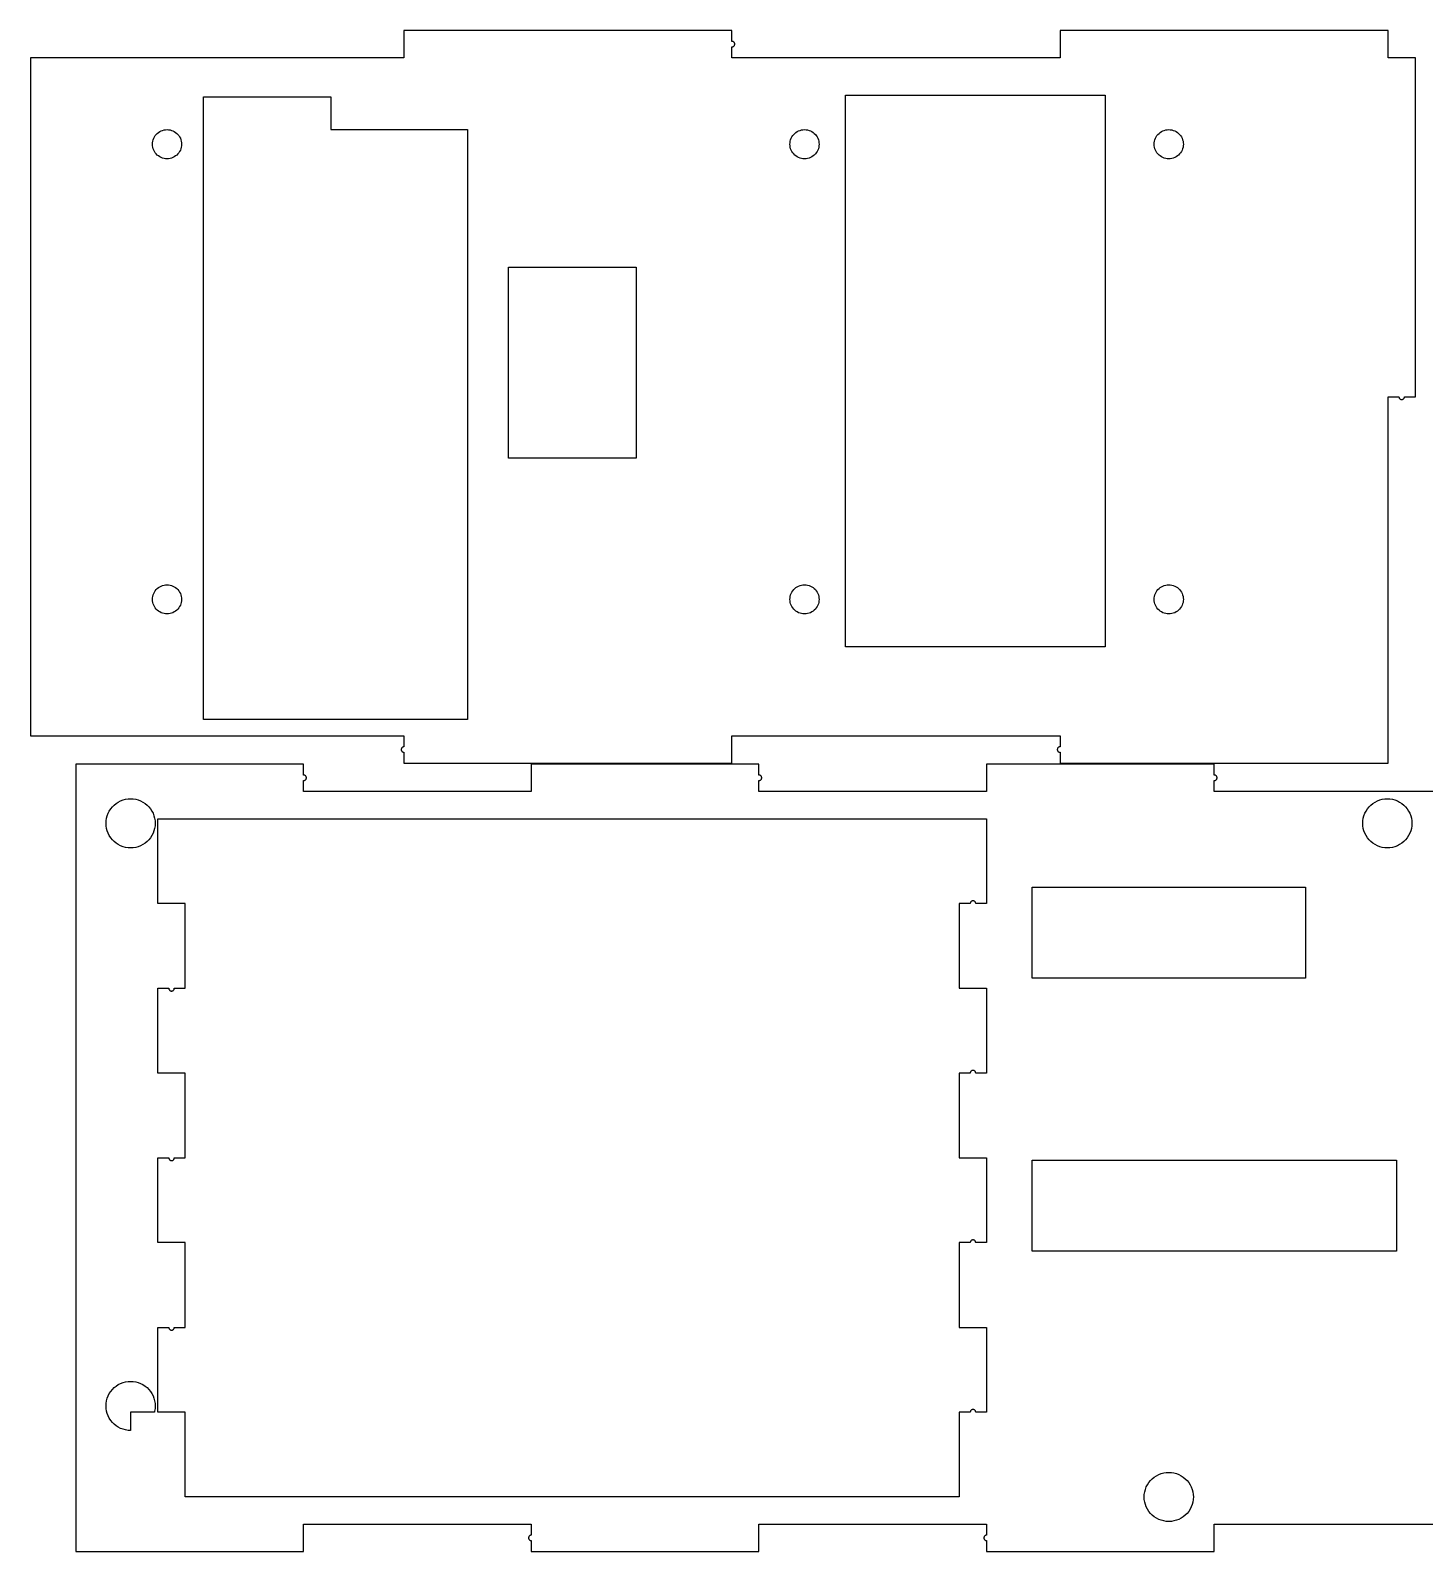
# Model space of a CAD drawing. Header units: metres. Extents: x -5 to 555, y -3 to 257.
# Drawn here: x -5 to 148.1, y -3 to 164.1 of the extents above; entities that cross this region are included whole.
import ezdxf

# ---------------------------------------------------------------- set-up
doc = ezdxf.new("R2010")
doc.units = ezdxf.units.M

msp = doc.modelspace()

# ---------------------------------------------------------------- linework, layer by layer
for p, q in [((72.0375, 164.1), (36.0187, 164.1)), ((36.0187, 164.1), (36.0187, 161.1)), ((72.0375, 162.9), (72.0375, 164.1)), ((144.075, 164.1), (108.056, 164.1)), ((108.056, 164.1), (108.056, 161.1)), ((144.075, 161.1), (144.075, 164.1)), ((72.0688, 162.898), (72.0375, 162.9)), ((72.0375, 162.3), (72.0688, 162.302)), ((72.0375, 161.1), (72.0375, 162.3)), ((72.0999, 162.893), (72.0688, 162.898)), ((72.0688, 162.302), (72.0999, 162.307)), ((72.1302, 162.885), (72.0999, 162.893)), ((72.0999, 162.307), (72.1302, 162.315)), ((72.1595, 162.874), (72.1302, 162.885)), ((72.1302, 162.315), (72.1595, 162.326)), ((72.1875, 162.86), (72.1595, 162.874)), ((72.1595, 162.326), (72.1875, 162.34)), ((72.2138, 162.843), (72.1875, 162.86)), ((72.1875, 162.34), (72.2138, 162.357)), ((72.2382, 162.823), (72.2138, 162.843)), ((72.2138, 162.357), (72.2382, 162.377)), ((72.2604, 162.801), (72.2382, 162.823)), ((72.2382, 162.377), (72.2604, 162.399)), ((72.2802, 162.776), (72.2604, 162.801)), ((72.2604, 162.399), (72.2802, 162.424)), ((72.2973, 162.75), (72.2802, 162.776)), ((72.2802, 162.424), (72.2973, 162.45)), ((72.3116, 162.722), (72.2973, 162.75)), ((72.2973, 162.45), (72.3116, 162.478)), ((72.3228, 162.693), (72.3116, 162.722)), ((72.3116, 162.478), (72.3228, 162.507)), ((72.3309, 162.662), (72.3228, 162.693)), ((72.3228, 162.507), (72.3309, 162.538)), ((72.3358, 162.631), (72.3309, 162.662)), ((72.3309, 162.538), (72.3358, 162.569)), ((72.3375, 162.6), (72.3358, 162.631)), ((72.3358, 162.569), (72.3375, 162.6)), ((36.0187, 161.1), (-5, 161.1)), ((-5, 161.1), (-5, 86.6)), ((108.056, 161.1), (72.0375, 161.1)), ((147.075, 161.1), (144.075, 161.1)), ((147.075, 123.85), (147.075, 161.1)), ((14, 88.4), (14, 156.8)), ((14, 156.8), (28, 156.8)), ((28, 156.8), (28, 153.2)), ((84.5, 96.4), (84.5, 157)), ((84.5, 157), (113, 157)), ((113, 157), (113, 96.4)), ((8.43495, 151.933), (8.4783, 152.094)), ((8.4783, 152.094), (8.53831, 152.251)), ((8.53831, 152.251), (8.61435, 152.4)), ((8.61435, 152.4), (8.70557, 152.54)), ((8.70557, 152.54), (8.81096, 152.671)), ((8.81096, 152.671), (8.92938, 152.789)), ((8.92938, 152.789), (9.05954, 152.894)), ((9.05954, 152.894), (9.2, 152.986)), ((9.2, 152.986), (9.34921, 153.062)), ((9.34921, 153.062), (9.50557, 153.122)), ((9.50557, 153.122), (9.66733, 153.165)), ((9.66733, 153.165), (9.83275, 153.191)), ((9.83275, 153.191), (10, 153.2)), ((10, 153.2), (10.1672, 153.191)), ((10.1672, 153.191), (10.3327, 153.165)), ((10.3327, 153.165), (10.4944, 153.122)), ((10.4944, 153.122), (10.6508, 153.062)), ((10.6508, 153.062), (10.8, 152.986)), ((10.8, 152.986), (10.9404, 152.894)), ((10.9404, 152.894), (11.0706, 152.789)), ((11.0706, 152.789), (11.189, 152.671)), ((11.189, 152.671), (11.2944, 152.54)), ((11.2944, 152.54), (11.3856, 152.4)), ((11.3856, 152.4), (11.4617, 152.251)), ((11.4617, 152.251), (11.5217, 152.094)), ((11.5217, 152.094), (11.565, 151.933)), ((28, 153.2), (43, 153.2)), ((43, 153.2), (43, 88.4)), ((78.435, 151.933), (78.4783, 152.094)), ((78.4783, 152.094), (78.5383, 152.251)), ((78.5383, 152.251), (78.6143, 152.4)), ((78.6143, 152.4), (78.7056, 152.54)), ((78.7056, 152.54), (78.811, 152.671)), ((78.811, 152.671), (78.9294, 152.789)), ((78.9294, 152.789), (79.0595, 152.894)), ((79.0595, 152.894), (79.2, 152.986)), ((79.2, 152.986), (79.3492, 153.062)), ((79.3492, 153.062), (79.5056, 153.122)), ((79.5056, 153.122), (79.6673, 153.165)), ((79.6673, 153.165), (79.8327, 153.191)), ((79.8327, 153.191), (80, 153.2)), ((80, 153.2), (80.1672, 153.191)), ((80.1672, 153.191), (80.3327, 153.165)), ((80.3327, 153.165), (80.4944, 153.122)), ((80.4944, 153.122), (80.6508, 153.062)), ((80.6508, 153.062), (80.8, 152.986)), ((80.8, 152.986), (80.9405, 152.894)), ((80.9405, 152.894), (81.0706, 152.789)), ((81.0706, 152.789), (81.189, 152.671)), ((81.189, 152.671), (81.2944, 152.54)), ((81.2944, 152.54), (81.3856, 152.4)), ((81.3856, 152.4), (81.4617, 152.251)), ((81.4617, 152.251), (81.5217, 152.094)), ((81.5217, 152.094), (81.565, 151.933)), ((118.435, 151.933), (118.478, 152.094)), ((118.478, 152.094), (118.538, 152.251)), ((118.538, 152.251), (118.614, 152.4)), ((118.614, 152.4), (118.706, 152.54)), ((118.706, 152.54), (118.811, 152.671)), ((118.811, 152.671), (118.929, 152.789)), ((118.929, 152.789), (119.06, 152.894)), ((119.06, 152.894), (119.2, 152.986)), ((119.2, 152.986), (119.349, 153.062)), ((119.349, 153.062), (119.506, 153.122)), ((119.506, 153.122), (119.667, 153.165)), ((119.667, 153.165), (119.833, 153.191)), ((119.833, 153.191), (120, 153.2)), ((120, 153.2), (120.167, 153.191)), ((120.167, 153.191), (120.333, 153.165)), ((120.333, 153.165), (120.494, 153.122)), ((120.494, 153.122), (120.651, 153.062)), ((120.651, 153.062), (120.8, 152.986)), ((120.8, 152.986), (120.94, 152.894)), ((120.94, 152.894), (121.071, 152.789)), ((121.071, 152.789), (121.189, 152.671)), ((121.189, 152.671), (121.294, 152.54)), ((121.294, 152.54), (121.386, 152.4)), ((121.386, 152.4), (121.462, 152.251)), ((121.462, 152.251), (121.522, 152.094)), ((121.522, 152.094), (121.565, 151.933)), ((8.39999, 151.6), (8.40875, 151.767)), ((8.40875, 151.433), (8.39999, 151.6)), ((8.40875, 151.767), (8.43495, 151.933)), ((8.43495, 151.267), (8.40875, 151.433)), ((8.4783, 151.106), (8.43495, 151.267)), ((8.53831, 150.949), (8.4783, 151.106)), ((8.61435, 150.8), (8.53831, 150.949)), ((8.70557, 150.66), (8.61435, 150.8)), ((8.81096, 150.529), (8.70557, 150.66)), ((8.92938, 150.411), (8.81096, 150.529)), ((9.05954, 150.306), (8.92938, 150.411)), ((11.0706, 150.411), (10.9404, 150.306)), ((11.189, 150.529), (11.0706, 150.411)), ((11.2944, 150.66), (11.189, 150.529)), ((11.3856, 150.8), (11.2944, 150.66)), ((11.4617, 150.949), (11.3856, 150.8)), ((11.5217, 151.106), (11.4617, 150.949)), ((11.565, 151.267), (11.5217, 151.106)), ((11.565, 151.933), (11.5912, 151.767)), ((11.5912, 151.433), (11.565, 151.267)), ((11.5912, 151.767), (11.6, 151.6)), ((11.6, 151.6), (11.5912, 151.433)), ((78.4, 151.6), (78.4088, 151.767)), ((78.4088, 151.433), (78.4, 151.6)), ((78.4088, 151.767), (78.435, 151.933)), ((78.435, 151.267), (78.4088, 151.433)), ((78.4783, 151.106), (78.435, 151.267)), ((78.5383, 150.949), (78.4783, 151.106)), ((78.6143, 150.8), (78.5383, 150.949)), ((78.7056, 150.66), (78.6143, 150.8)), ((78.811, 150.529), (78.7056, 150.66)), ((78.9294, 150.411), (78.811, 150.529)), ((79.0595, 150.306), (78.9294, 150.411)), ((81.0706, 150.411), (80.9405, 150.306)), ((81.189, 150.529), (81.0706, 150.411)), ((81.2944, 150.66), (81.189, 150.529)), ((81.3856, 150.8), (81.2944, 150.66)), ((81.4617, 150.949), (81.3856, 150.8)), ((81.5217, 151.106), (81.4617, 150.949)), ((81.565, 151.267), (81.5217, 151.106)), ((81.565, 151.933), (81.5912, 151.767)), ((81.5912, 151.433), (81.565, 151.267)), ((81.5912, 151.767), (81.6, 151.6)), ((81.6, 151.6), (81.5912, 151.433)), ((118.4, 151.6), (118.409, 151.767)), ((118.409, 151.433), (118.4, 151.6)), ((118.409, 151.767), (118.435, 151.933)), ((118.435, 151.267), (118.409, 151.433)), ((118.478, 151.106), (118.435, 151.267)), ((118.538, 150.949), (118.478, 151.106)), ((118.614, 150.8), (118.538, 150.949)), ((118.706, 150.66), (118.614, 150.8)), ((118.811, 150.529), (118.706, 150.66)), ((118.929, 150.411), (118.811, 150.529)), ((119.06, 150.306), (118.929, 150.411)), ((121.071, 150.411), (120.94, 150.306)), ((121.189, 150.529), (121.071, 150.411)), ((121.294, 150.66), (121.189, 150.529)), ((121.386, 150.8), (121.294, 150.66)), ((121.462, 150.949), (121.386, 150.8)), ((121.522, 151.106), (121.462, 150.949)), ((121.565, 151.267), (121.522, 151.106)), ((121.565, 151.933), (121.591, 151.767)), ((121.591, 151.433), (121.565, 151.267)), ((121.591, 151.767), (121.6, 151.6)), ((121.6, 151.6), (121.591, 151.433)), ((9.2, 150.214), (9.05954, 150.306)), ((9.34921, 150.138), (9.2, 150.214)), ((9.50557, 150.078), (9.34921, 150.138)), ((9.66733, 150.035), (9.50557, 150.078)), ((9.83275, 150.009), (9.66733, 150.035)), ((10, 150), (9.83275, 150.009)), ((10.1672, 150.009), (10, 150)), ((10.3327, 150.035), (10.1672, 150.009)), ((10.4944, 150.078), (10.3327, 150.035)), ((10.6508, 150.138), (10.4944, 150.078)), ((10.8, 150.214), (10.6508, 150.138)), ((10.9404, 150.306), (10.8, 150.214)), ((79.2, 150.214), (79.0595, 150.306)), ((79.3492, 150.138), (79.2, 150.214)), ((79.5056, 150.078), (79.3492, 150.138)), ((79.6673, 150.035), (79.5056, 150.078)), ((79.8327, 150.009), (79.6673, 150.035)), ((80, 150), (79.8327, 150.009)), ((80.1672, 150.009), (80, 150)), ((80.3327, 150.035), (80.1672, 150.009)), ((80.4944, 150.078), (80.3327, 150.035)), ((80.6508, 150.138), (80.4944, 150.078)), ((80.8, 150.214), (80.6508, 150.138)), ((80.9405, 150.306), (80.8, 150.214)), ((119.2, 150.214), (119.06, 150.306)), ((119.349, 150.138), (119.2, 150.214)), ((119.506, 150.078), (119.349, 150.138)), ((119.667, 150.035), (119.506, 150.078)), ((119.833, 150.009), (119.667, 150.035)), ((120, 150), (119.833, 150.009)), ((120.167, 150.009), (120, 150)), ((120.333, 150.035), (120.167, 150.009)), ((120.494, 150.078), (120.333, 150.035)), ((120.651, 150.138), (120.494, 150.078)), ((120.8, 150.214), (120.651, 150.138)), ((120.94, 150.306), (120.8, 150.214)), ((47.5, 117.1), (47.5, 138.1)), ((47.5, 138.1), (61.5, 138.1)), ((61.5, 138.1), (61.5, 117.1)), ((144.075, 83.6), (144.075, 123.85)), ((144.075, 123.85), (145.275, 123.85)), ((145.275, 123.85), (145.277, 123.819)), ((145.277, 123.819), (145.282, 123.788)), ((145.282, 123.788), (145.29, 123.757)), ((145.29, 123.757), (145.301, 123.728)), ((145.301, 123.728), (145.315, 123.7)), ((145.315, 123.7), (145.332, 123.674)), ((145.332, 123.674), (145.352, 123.649)), ((145.798, 123.649), (145.818, 123.674)), ((145.818, 123.674), (145.835, 123.7)), ((145.835, 123.7), (145.849, 123.728)), ((145.849, 123.728), (145.86, 123.757)), ((145.86, 123.757), (145.868, 123.788)), ((145.868, 123.788), (145.873, 123.819)), ((145.873, 123.819), (145.875, 123.85)), ((145.875, 123.85), (147.075, 123.85)), ((145.352, 123.649), (145.374, 123.627)), ((145.374, 123.627), (145.399, 123.607)), ((145.399, 123.607), (145.425, 123.59)), ((145.425, 123.59), (145.453, 123.576)), ((145.453, 123.576), (145.482, 123.565)), ((145.482, 123.565), (145.513, 123.557)), ((145.513, 123.557), (145.544, 123.552)), ((145.544, 123.552), (145.575, 123.55)), ((145.575, 123.55), (145.606, 123.552)), ((145.606, 123.552), (145.637, 123.557)), ((145.637, 123.557), (145.668, 123.565)), ((145.668, 123.565), (145.697, 123.576)), ((145.697, 123.576), (145.725, 123.59)), ((145.725, 123.59), (145.751, 123.607)), ((145.751, 123.607), (145.776, 123.627)), ((145.776, 123.627), (145.798, 123.649)), ((61.5, 117.1), (47.5, 117.1)), ((8.40875, 101.767), (8.43495, 101.933)), ((8.43495, 101.933), (8.4783, 102.094)), ((8.4783, 102.094), (8.53831, 102.251)), ((8.53831, 102.251), (8.61435, 102.4)), ((8.61435, 102.4), (8.70557, 102.54)), ((8.70557, 102.54), (8.81096, 102.671)), ((8.81096, 102.671), (8.92938, 102.789)), ((8.92938, 102.789), (9.05954, 102.894)), ((9.05954, 102.894), (9.2, 102.986)), ((9.2, 102.986), (9.34921, 103.062)), ((9.34921, 103.062), (9.50557, 103.122)), ((9.50557, 103.122), (9.66733, 103.165)), ((9.66733, 103.165), (9.83275, 103.191)), ((9.83275, 103.191), (10, 103.2)), ((10, 103.2), (10.1672, 103.191)), ((10.1672, 103.191), (10.3327, 103.165)), ((10.3327, 103.165), (10.4944, 103.122)), ((10.4944, 103.122), (10.6508, 103.062)), ((10.6508, 103.062), (10.8, 102.986)), ((10.8, 102.986), (10.9404, 102.894)), ((10.9404, 102.894), (11.0706, 102.789)), ((11.0706, 102.789), (11.189, 102.671)), ((11.189, 102.671), (11.2944, 102.54)), ((11.2944, 102.54), (11.3856, 102.4)), ((11.3856, 102.4), (11.4617, 102.251)), ((11.4617, 102.251), (11.5217, 102.094)), ((11.5217, 102.094), (11.565, 101.933)), ((11.565, 101.933), (11.5912, 101.767)), ((78.4088, 101.767), (78.435, 101.933)), ((78.435, 101.933), (78.4783, 102.094)), ((78.4783, 102.094), (78.5383, 102.251)), ((78.5383, 102.251), (78.6143, 102.4)), ((78.6143, 102.4), (78.7056, 102.54)), ((78.7056, 102.54), (78.811, 102.671)), ((78.811, 102.671), (78.9294, 102.789)), ((78.9294, 102.789), (79.0595, 102.894)), ((79.0595, 102.894), (79.2, 102.986)), ((79.2, 102.986), (79.3492, 103.062)), ((79.3492, 103.062), (79.5056, 103.122)), ((79.5056, 103.122), (79.6673, 103.165)), ((79.6673, 103.165), (79.8327, 103.191)), ((79.8327, 103.191), (80, 103.2)), ((80, 103.2), (80.1672, 103.191)), ((80.1672, 103.191), (80.3327, 103.165)), ((80.3327, 103.165), (80.4944, 103.122)), ((80.4944, 103.122), (80.6508, 103.062)), ((80.6508, 103.062), (80.8, 102.986)), ((80.8, 102.986), (80.9405, 102.894)), ((80.9405, 102.894), (81.0706, 102.789)), ((81.0706, 102.789), (81.189, 102.671)), ((81.189, 102.671), (81.2944, 102.54)), ((81.2944, 102.54), (81.3856, 102.4)), ((81.3856, 102.4), (81.4617, 102.251)), ((81.4617, 102.251), (81.5217, 102.094)), ((81.5217, 102.094), (81.565, 101.933)), ((81.565, 101.933), (81.5912, 101.767)), ((118.409, 101.767), (118.435, 101.933)), ((118.435, 101.933), (118.478, 102.094)), ((118.478, 102.094), (118.538, 102.251)), ((118.538, 102.251), (118.614, 102.4)), ((118.614, 102.4), (118.706, 102.54)), ((118.706, 102.54), (118.811, 102.671)), ((118.811, 102.671), (118.929, 102.789)), ((118.929, 102.789), (119.06, 102.894)), ((119.06, 102.894), (119.2, 102.986)), ((119.2, 102.986), (119.349, 103.062)), ((119.349, 103.062), (119.506, 103.122)), ((119.506, 103.122), (119.667, 103.165)), ((119.667, 103.165), (119.833, 103.191)), ((119.833, 103.191), (120, 103.2)), ((120, 103.2), (120.167, 103.191)), ((120.167, 103.191), (120.333, 103.165)), ((120.333, 103.165), (120.494, 103.122)), ((120.494, 103.122), (120.651, 103.062)), ((120.651, 103.062), (120.8, 102.986)), ((120.8, 102.986), (120.94, 102.894)), ((120.94, 102.894), (121.071, 102.789)), ((121.071, 102.789), (121.189, 102.671)), ((121.189, 102.671), (121.294, 102.54)), ((121.294, 102.54), (121.386, 102.4)), ((121.386, 102.4), (121.462, 102.251)), ((121.462, 102.251), (121.522, 102.094)), ((121.522, 102.094), (121.565, 101.933)), ((121.565, 101.933), (121.591, 101.767)), ((8.39999, 101.6), (8.40875, 101.767)), ((8.40875, 101.433), (8.39999, 101.6)), ((8.43495, 101.267), (8.40875, 101.433)), ((8.4783, 101.106), (8.43495, 101.267)), ((8.53831, 100.949), (8.4783, 101.106)), ((8.61435, 100.8), (8.53831, 100.949)), ((8.70557, 100.66), (8.61435, 100.8)), ((8.81096, 100.529), (8.70557, 100.66)), ((8.92938, 100.411), (8.81096, 100.529)), ((9.05954, 100.306), (8.92938, 100.411)), ((9.2, 100.214), (9.05954, 100.306)), ((10.9404, 100.306), (10.8, 100.214)), ((11.0706, 100.411), (10.9404, 100.306)), ((11.189, 100.529), (11.0706, 100.411)), ((11.2944, 100.66), (11.189, 100.529)), ((11.3856, 100.8), (11.2944, 100.66)), ((11.4617, 100.949), (11.3856, 100.8)), ((11.5217, 101.106), (11.4617, 100.949)), ((11.565, 101.267), (11.5217, 101.106)), ((11.5912, 101.433), (11.565, 101.267)), ((11.5912, 101.767), (11.6, 101.6)), ((11.6, 101.6), (11.5912, 101.433)), ((78.4, 101.6), (78.4088, 101.767)), ((78.4088, 101.433), (78.4, 101.6)), ((78.435, 101.267), (78.4088, 101.433)), ((78.4783, 101.106), (78.435, 101.267)), ((78.5383, 100.949), (78.4783, 101.106)), ((78.6143, 100.8), (78.5383, 100.949)), ((78.7056, 100.66), (78.6143, 100.8)), ((78.811, 100.529), (78.7056, 100.66)), ((78.9294, 100.411), (78.811, 100.529)), ((79.0595, 100.306), (78.9294, 100.411)), ((79.2, 100.214), (79.0595, 100.306)), ((80.9405, 100.306), (80.8, 100.214)), ((81.0706, 100.411), (80.9405, 100.306)), ((81.189, 100.529), (81.0706, 100.411)), ((81.2944, 100.66), (81.189, 100.529)), ((81.3856, 100.8), (81.2944, 100.66)), ((81.4617, 100.949), (81.3856, 100.8)), ((81.5217, 101.106), (81.4617, 100.949)), ((81.565, 101.267), (81.5217, 101.106)), ((81.5912, 101.433), (81.565, 101.267)), ((81.5912, 101.767), (81.6, 101.6)), ((81.6, 101.6), (81.5912, 101.433)), ((118.4, 101.6), (118.409, 101.767)), ((118.409, 101.433), (118.4, 101.6)), ((118.435, 101.267), (118.409, 101.433)), ((118.478, 101.106), (118.435, 101.267)), ((118.538, 100.949), (118.478, 101.106)), ((118.614, 100.8), (118.538, 100.949)), ((118.706, 100.66), (118.614, 100.8)), ((118.811, 100.529), (118.706, 100.66)), ((118.929, 100.411), (118.811, 100.529)), ((119.06, 100.306), (118.929, 100.411)), ((119.2, 100.214), (119.06, 100.306)), ((120.94, 100.306), (120.8, 100.214)), ((121.071, 100.411), (120.94, 100.306)), ((121.189, 100.529), (121.071, 100.411)), ((121.294, 100.66), (121.189, 100.529)), ((121.386, 100.8), (121.294, 100.66)), ((121.462, 100.949), (121.386, 100.8)), ((121.522, 101.106), (121.462, 100.949)), ((121.565, 101.267), (121.522, 101.106)), ((121.591, 101.433), (121.565, 101.267)), ((121.591, 101.767), (121.6, 101.6)), ((121.6, 101.6), (121.591, 101.433)), ((9.34921, 100.138), (9.2, 100.214)), ((9.50557, 100.078), (9.34921, 100.138)), ((9.66733, 100.035), (9.50557, 100.078)), ((9.83275, 100.009), (9.66733, 100.035)), ((10, 100), (9.83275, 100.009)), ((10.1672, 100.009), (10, 100)), ((10.3327, 100.035), (10.1672, 100.009)), ((10.4944, 100.078), (10.3327, 100.035)), ((10.6508, 100.138), (10.4944, 100.078)), ((10.8, 100.214), (10.6508, 100.138)), ((79.3492, 100.138), (79.2, 100.214)), ((79.5056, 100.078), (79.3492, 100.138)), ((79.6673, 100.035), (79.5056, 100.078)), ((79.8327, 100.009), (79.6673, 100.035)), ((80, 100), (79.8327, 100.009)), ((80.1672, 100.009), (80, 100)), ((80.3327, 100.035), (80.1672, 100.009)), ((80.4944, 100.078), (80.3327, 100.035)), ((80.6508, 100.138), (80.4944, 100.078)), ((80.8, 100.214), (80.6508, 100.138)), ((119.349, 100.138), (119.2, 100.214)), ((119.506, 100.078), (119.349, 100.138)), ((119.667, 100.035), (119.506, 100.078)), ((119.833, 100.009), (119.667, 100.035)), ((120, 100), (119.833, 100.009)), ((120.167, 100.009), (120, 100)), ((120.333, 100.035), (120.167, 100.009)), ((120.494, 100.078), (120.333, 100.035)), ((120.651, 100.138), (120.494, 100.078)), ((120.8, 100.214), (120.651, 100.138)), ((113, 96.4), (84.5, 96.4)), ((43, 88.4), (14, 88.4)), ((-5, 86.6), (36.0187, 86.6)), ((35.7447, 85.222), (35.7334, 85.1927)), ((35.7589, 85.25), (35.7447, 85.222)), ((35.776, 85.2763), (35.7589, 85.25)), ((35.7958, 85.3007), (35.776, 85.2763)), ((35.818, 85.3229), (35.7958, 85.3007)), ((35.8424, 85.3427), (35.818, 85.3229)), ((35.8687, 85.3598), (35.8424, 85.3427)), ((35.8967, 85.3741), (35.8687, 85.3598)), ((35.926, 85.3853), (35.8967, 85.3741)), ((35.9564, 85.3934), (35.926, 85.3853)), ((35.9874, 85.3983), (35.9564, 85.3934)), ((36.0187, 85.4), (35.9874, 85.3983)), ((36.0187, 86.6), (36.0187, 85.4)), ((72.0375, 86.6), (108.056, 86.6)), ((72.0375, 83.6), (72.0375, 86.6)), ((107.782, 85.222), (107.771, 85.1927)), ((107.796, 85.25), (107.782, 85.222)), ((107.814, 85.2763), (107.796, 85.25)), ((107.833, 85.3007), (107.814, 85.2763)), ((107.856, 85.3229), (107.833, 85.3007)), ((107.88, 85.3427), (107.856, 85.3229)), ((107.906, 85.3598), (107.88, 85.3427)), ((107.934, 85.3741), (107.906, 85.3598)), ((107.964, 85.3853), (107.934, 85.3741)), ((107.994, 85.3934), (107.964, 85.3853)), ((108.025, 85.3983), (107.994, 85.3934)), ((108.056, 85.4), (108.025, 85.3983)), ((108.056, 86.6), (108.056, 85.4)), ((35.7204, 85.1313), (35.7188, 85.1)), ((35.7188, 85.1), (35.7204, 85.0686)), ((35.7253, 85.1624), (35.7204, 85.1313)), ((35.7204, 85.0686), (35.7253, 85.0376)), ((35.7334, 85.1927), (35.7253, 85.1624)), ((35.7253, 85.0376), (35.7334, 85.0073)), ((35.7334, 85.0073), (35.7447, 84.978)), ((35.7447, 84.978), (35.7589, 84.95)), ((35.7589, 84.95), (35.776, 84.9237)), ((35.776, 84.9237), (35.7958, 84.8993)), ((35.7958, 84.8993), (35.818, 84.8771)), ((35.818, 84.8771), (35.8424, 84.8573)), ((35.8424, 84.8573), (35.8687, 84.8402)), ((35.8687, 84.8402), (35.8967, 84.8259)), ((35.8967, 84.8259), (35.926, 84.8147)), ((35.926, 84.8147), (35.9564, 84.8065)), ((35.9564, 84.8065), (35.9874, 84.8016)), ((35.9874, 84.8016), (36.0187, 84.8)), ((36.0187, 84.8), (36.0187, 83.6)), ((36.0187, 83.6), (72.0375, 83.6)), ((107.758, 85.1313), (107.756, 85.1)), ((107.756, 85.1), (107.758, 85.0686)), ((107.763, 85.1624), (107.758, 85.1313)), ((107.758, 85.0686), (107.763, 85.0376)), ((107.771, 85.1927), (107.763, 85.1624)), ((107.763, 85.0376), (107.771, 85.0073)), ((107.771, 85.0073), (107.782, 84.978)), ((107.782, 84.978), (107.796, 84.95)), ((107.796, 84.95), (107.814, 84.9237)), ((107.814, 84.9237), (107.833, 84.8993)), ((107.833, 84.8993), (107.856, 84.8771)), ((107.856, 84.8771), (107.88, 84.8573)), ((107.88, 84.8573), (107.906, 84.8402)), ((107.906, 84.8402), (107.934, 84.8259)), ((107.934, 84.8259), (107.964, 84.8147)), ((107.964, 84.8147), (107.994, 84.8065)), ((107.994, 84.8065), (108.025, 84.8016)), ((108.025, 84.8016), (108.056, 84.8)), ((108.056, 84.8), (108.056, 83.6)), ((108.056, 83.6), (144.075, 83.6)), ((25, 83.5), (0, 83.5)), ((0, 83.5), (0, -3)), ((25, 82.3), (25, 83.5)), ((25.0314, 82.2984), (25, 82.3)), ((25.0624, 82.2934), (25.0314, 82.2984)), ((25.0927, 82.2853), (25.0624, 82.2934)), ((25.122, 82.2741), (25.0927, 82.2853)), ((25.15, 82.2598), (25.122, 82.2741)), ((25.1763, 82.2427), (25.15, 82.2598)), ((25.2007, 82.2229), (25.1763, 82.2427)), ((25.2229, 82.2007), (25.2007, 82.2229)), ((25.2427, 82.1763), (25.2229, 82.2007)), ((25.2598, 82.15), (25.2427, 82.1763)), ((25.2741, 82.122), (25.2598, 82.15)), ((25.2853, 82.0927), (25.2741, 82.122)), ((25.2741, 81.878), (25.2853, 81.9073)), ((25.2934, 82.0624), (25.2853, 82.0927)), ((25.2853, 81.9073), (25.2934, 81.9376)), ((25.2984, 82.0314), (25.2934, 82.0624)), ((25.2934, 81.9376), (25.2984, 81.9686)), ((25.3, 82), (25.2984, 82.0314)), ((25.2984, 81.9686), (25.3, 82)), ((75, 83.5), (50, 83.5)), ((50, 83.5), (50, 80.5)), ((75, 82.3), (75, 83.5)), ((75.0314, 82.2984), (75, 82.3)), ((75.0624, 82.2934), (75.0314, 82.2984)), ((75.0927, 82.2853), (75.0624, 82.2934)), ((75.122, 82.2741), (75.0927, 82.2853)), ((75.15, 82.2598), (75.122, 82.2741)), ((75.1763, 82.2427), (75.15, 82.2598)), ((75.2007, 82.2229), (75.1763, 82.2427)), ((75.2229, 82.2007), (75.2007, 82.2229)), ((75.2427, 82.1763), (75.2229, 82.2007)), ((75.2598, 82.15), (75.2427, 82.1763)), ((75.2741, 82.122), (75.2598, 82.15)), ((75.2853, 82.0927), (75.2741, 82.122)), ((75.2741, 81.878), (75.2853, 81.9073)), ((75.2934, 82.0624), (75.2853, 82.0927)), ((75.2853, 81.9073), (75.2934, 81.9376)), ((75.2984, 82.0314), (75.2934, 82.0624)), ((75.2934, 81.9376), (75.2984, 81.9686)), ((75.3, 82), (75.2984, 82.0314)), ((75.2984, 81.9686), (75.3, 82)), ((125, 83.5), (100, 83.5)), ((100, 83.5), (100, 80.5)), ((125, 82.3), (125, 83.5)), ((125.031, 82.2984), (125, 82.3)), ((125.062, 82.2934), (125.031, 82.2984)), ((125.093, 82.2853), (125.062, 82.2934)), ((125.122, 82.2741), (125.093, 82.2853)), ((125.15, 82.2598), (125.122, 82.2741)), ((125.176, 82.2427), (125.15, 82.2598)), ((125.201, 82.2229), (125.176, 82.2427)), ((125.223, 82.2007), (125.201, 82.2229)), ((125.243, 82.1763), (125.223, 82.2007)), ((125.26, 82.15), (125.243, 82.1763)), ((125.274, 82.122), (125.26, 82.15)), ((125.285, 82.0927), (125.274, 82.122)), ((125.274, 81.878), (125.285, 81.9073)), ((125.293, 82.0624), (125.285, 82.0927)), ((125.285, 81.9073), (125.293, 81.9376)), ((125.298, 82.0314), (125.293, 82.0624)), ((125.293, 81.9376), (125.298, 81.9686)), ((125.3, 82), (125.298, 82.0314)), ((125.298, 81.9686), (125.3, 82)), ((25, 81.7), (25.0314, 81.7016)), ((25, 80.5), (25, 81.7)), ((50, 80.5), (25, 80.5)), ((25.0314, 81.7016), (25.0624, 81.7066)), ((25.0624, 81.7066), (25.0927, 81.7147)), ((25.0927, 81.7147), (25.122, 81.7259)), ((25.122, 81.7259), (25.15, 81.7402)), ((25.15, 81.7402), (25.1763, 81.7573)), ((25.1763, 81.7573), (25.2007, 81.7771)), ((25.2007, 81.7771), (25.2229, 81.7993)), ((25.2229, 81.7993), (25.2427, 81.8237)), ((25.2427, 81.8237), (25.2598, 81.85)), ((25.2598, 81.85), (25.2741, 81.878)), ((75, 81.7), (75.0314, 81.7016)), ((75, 80.5), (75, 81.7)), ((100, 80.5), (75, 80.5)), ((75.0314, 81.7016), (75.0624, 81.7066)), ((75.0624, 81.7066), (75.0927, 81.7147)), ((75.0927, 81.7147), (75.122, 81.7259)), ((75.122, 81.7259), (75.15, 81.7402)), ((75.15, 81.7402), (75.1763, 81.7573)), ((75.1763, 81.7573), (75.2007, 81.7771)), ((75.2007, 81.7771), (75.2229, 81.7993)), ((75.2229, 81.7993), (75.2427, 81.8237)), ((75.2427, 81.8237), (75.2598, 81.85)), ((75.2598, 81.85), (75.2741, 81.878)), ((125, 81.7), (125.031, 81.7016)), ((125, 80.5), (125, 81.7)), ((150, 80.5), (125, 80.5)), ((125.031, 81.7016), (125.062, 81.7066)), ((125.062, 81.7066), (125.093, 81.7147)), ((125.093, 81.7147), (125.122, 81.7259)), ((125.122, 81.7259), (125.15, 81.7402)), ((125.15, 81.7402), (125.176, 81.7573)), ((125.176, 81.7573), (125.201, 81.7771)), ((125.201, 81.7771), (125.223, 81.7993)), ((125.223, 81.7993), (125.243, 81.8237)), ((125.243, 81.8237), (125.26, 81.85)), ((125.26, 81.85), (125.274, 81.878)), ((3.66173, 78.35), (3.81564, 78.587)), ((3.81564, 78.587), (3.9935, 78.8067)), ((3.9935, 78.8067), (4.19334, 79.0065)), ((4.19334, 79.0065), (4.41298, 79.1843)), ((4.41298, 79.1843), (4.64999, 79.3383)), ((4.64999, 79.3383), (4.90181, 79.4666)), ((4.90181, 79.4666), (5.16565, 79.5679)), ((5.16565, 79.5679), (5.43863, 79.641)), ((5.43863, 79.641), (5.71776, 79.6852)), ((5.71776, 79.6852), (6, 79.7)), ((6, 79.7), (6.28223, 79.6852)), ((6.28223, 79.6852), (6.56136, 79.641)), ((6.56136, 79.641), (6.83434, 79.5679)), ((6.83434, 79.5679), (7.09818, 79.4666)), ((7.09818, 79.4666), (7.34999, 79.3383)), ((7.34999, 79.3383), (7.58701, 79.1843)), ((7.58701, 79.1843), (7.80664, 79.0065)), ((7.80664, 79.0065), (8.00648, 78.8067)), ((8.00648, 78.8067), (8.18434, 78.587)), ((8.18434, 78.587), (8.33826, 78.35)), ((141.662, 78.35), (141.816, 78.587)), ((141.816, 78.587), (141.994, 78.8067)), ((141.994, 78.8067), (142.193, 79.0065)), ((142.193, 79.0065), (142.413, 79.1843)), ((142.413, 79.1843), (142.65, 79.3383)), ((142.65, 79.3383), (142.902, 79.4666)), ((142.902, 79.4666), (143.166, 79.5679)), ((143.166, 79.5679), (143.439, 79.641)), ((143.439, 79.641), (143.718, 79.6852)), ((143.718, 79.6852), (144, 79.7)), ((144, 79.7), (144.282, 79.6852)), ((144.282, 79.6852), (144.561, 79.641)), ((144.561, 79.641), (144.834, 79.5679)), ((144.834, 79.5679), (145.098, 79.4666)), ((145.098, 79.4666), (145.35, 79.3383)), ((145.35, 79.3383), (145.587, 79.1843)), ((145.587, 79.1843), (145.807, 79.0065)), ((145.807, 79.0065), (146.006, 78.8067)), ((146.006, 78.8067), (146.184, 78.587)), ((146.184, 78.587), (146.338, 78.35)), ((3.29999, 77), (3.31479, 77.2822)), ((3.31479, 76.7178), (3.29999, 77)), ((3.31479, 77.2822), (3.35899, 77.5614)), ((3.35899, 77.5614), (3.43214, 77.8343)), ((3.43214, 77.8343), (3.53342, 78.0982)), ((3.53342, 78.0982), (3.66173, 78.35)), ((8.33826, 78.35), (8.46657, 78.0982)), ((8.46657, 78.0982), (8.56784, 77.8343)), ((8.56784, 77.8343), (8.64099, 77.5614)), ((8.64099, 77.5614), (8.6852, 77.2822)), ((8.6852, 77.2822), (8.7, 77)), ((8.7, 77), (8.6852, 76.7178)), ((9, 68.1875), (9, 77.5)), ((9, 77.5), (100, 77.5)), ((100, 77.5), (100, 68.1875)), ((141.3, 77), (141.315, 77.2822)), ((141.315, 76.7178), (141.3, 77)), ((141.315, 77.2822), (141.359, 77.5614)), ((141.359, 77.5614), (141.432, 77.8343)), ((141.432, 77.8343), (141.533, 78.0982)), ((141.533, 78.0982), (141.662, 78.35)), ((146.338, 78.35), (146.467, 78.0982)), ((146.467, 78.0982), (146.568, 77.8343)), ((146.568, 77.8343), (146.641, 77.5614)), ((146.641, 77.5614), (146.685, 77.2822)), ((146.685, 77.2822), (146.7, 77)), ((146.7, 77), (146.685, 76.7178)), ((3.35899, 76.4386), (3.31479, 76.7178)), ((3.43214, 76.1656), (3.35899, 76.4386)), ((3.53342, 75.9018), (3.43214, 76.1656)), ((3.66173, 75.65), (3.53342, 75.9018)), ((3.81564, 75.413), (3.66173, 75.65)), ((3.9935, 75.1933), (3.81564, 75.413)), ((8.18434, 75.413), (8.00648, 75.1933)), ((8.33826, 75.65), (8.18434, 75.413)), ((8.46657, 75.9018), (8.33826, 75.65)), ((8.56784, 76.1656), (8.46657, 75.9018)), ((8.64099, 76.4386), (8.56784, 76.1656)), ((8.6852, 76.7178), (8.64099, 76.4386)), ((141.359, 76.4386), (141.315, 76.7178)), ((141.432, 76.1656), (141.359, 76.4386)), ((141.533, 75.9018), (141.432, 76.1656)), ((141.662, 75.65), (141.533, 75.9018)), ((141.816, 75.413), (141.662, 75.65)), ((141.994, 75.1933), (141.816, 75.413)), ((146.184, 75.413), (146.006, 75.1933)), ((146.338, 75.65), (146.184, 75.413)), ((146.467, 75.9018), (146.338, 75.65)), ((146.568, 76.1656), (146.467, 75.9018)), ((146.641, 76.4386), (146.568, 76.1656)), ((146.685, 76.7178), (146.641, 76.4386)), ((4.19334, 74.9935), (3.9935, 75.1933)), ((4.41298, 74.8156), (4.19334, 74.9935)), ((4.64999, 74.6617), (4.41298, 74.8156)), ((4.90181, 74.5334), (4.64999, 74.6617)), ((5.16565, 74.4321), (4.90181, 74.5334)), ((5.43863, 74.359), (5.16565, 74.4321)), ((5.71776, 74.3148), (5.43863, 74.359)), ((6, 74.3), (5.71776, 74.3148)), ((6.28223, 74.3148), (6, 74.3)), ((6.56136, 74.359), (6.28223, 74.3148)), ((6.83434, 74.4321), (6.56136, 74.359)), ((7.09818, 74.5334), (6.83434, 74.4321)), ((7.34999, 74.6617), (7.09818, 74.5334)), ((7.58701, 74.8156), (7.34999, 74.6617)), ((7.80664, 74.9935), (7.58701, 74.8156)), ((8.00648, 75.1933), (7.80664, 74.9935)), ((142.193, 74.9935), (141.994, 75.1933)), ((142.413, 74.8156), (142.193, 74.9935)), ((142.65, 74.6617), (142.413, 74.8156)), ((142.902, 74.5334), (142.65, 74.6617)), ((143.166, 74.4321), (142.902, 74.5334)), ((143.439, 74.359), (143.166, 74.4321)), ((143.718, 74.3148), (143.439, 74.359)), ((144, 74.3), (143.718, 74.3148)), ((144.282, 74.3148), (144, 74.3)), ((144.561, 74.359), (144.282, 74.3148)), ((144.834, 74.4321), (144.561, 74.359)), ((145.098, 74.5334), (144.834, 74.4321)), ((145.35, 74.6617), (145.098, 74.5334)), ((145.587, 74.8156), (145.35, 74.6617)), ((145.807, 74.9935), (145.587, 74.8156)), ((146.006, 75.1933), (145.807, 74.9935)), ((105, 60), (105, 70)), ((105, 70), (135, 70)), ((135, 70), (135, 60)), ((12, 68.1875), (9, 68.1875)), ((12, 58.875), (12, 68.1875)), ((98.2, 68.1875), (97, 68.1875)), ((97, 68.1875), (97, 58.875)), ((98.2016, 68.2189), (98.2, 68.1875)), ((98.2066, 68.2499), (98.2016, 68.2189)), ((98.2147, 68.2802), (98.2066, 68.2499)), ((98.2259, 68.3095), (98.2147, 68.2802)), ((98.2402, 68.3375), (98.2259, 68.3095)), ((98.2573, 68.3638), (98.2402, 68.3375)), ((98.2771, 68.3882), (98.2573, 68.3638)), ((98.2993, 68.4104), (98.2771, 68.3882)), ((98.3237, 68.4302), (98.2993, 68.4104)), ((98.35, 68.4473), (98.3237, 68.4302)), ((98.378, 68.4616), (98.35, 68.4473)), ((98.4073, 68.4728), (98.378, 68.4616)), ((98.4376, 68.4809), (98.4073, 68.4728)), ((98.4686, 68.4859), (98.4376, 68.4809)), ((98.5, 68.4875), (98.4686, 68.4859)), ((98.5314, 68.4859), (98.5, 68.4875)), ((98.5624, 68.4809), (98.5314, 68.4859)), ((98.5927, 68.4728), (98.5624, 68.4809)), ((98.622, 68.4616), (98.5927, 68.4728)), ((98.65, 68.4473), (98.622, 68.4616)), ((98.6763, 68.4302), (98.65, 68.4473)), ((98.7007, 68.4104), (98.6763, 68.4302)), ((98.7229, 68.3882), (98.7007, 68.4104)), ((98.7427, 68.3638), (98.7229, 68.3882)), ((98.7598, 68.3375), (98.7427, 68.3638)), ((98.7741, 68.3095), (98.7598, 68.3375)), ((98.7853, 68.2802), (98.7741, 68.3095)), ((98.7934, 68.2499), (98.7853, 68.2802)), ((98.7984, 68.2189), (98.7934, 68.2499)), ((98.8, 68.1875), (98.7984, 68.2189)), ((100, 68.1875), (98.8, 68.1875)), ((9, 49.5625), (9, 58.875)), ((9, 58.875), (10.2, 58.875)), ((10.2, 58.875), (10.2016, 58.8436)), ((10.2016, 58.8436), (10.2065, 58.8126)), ((10.2065, 58.8126), (10.2147, 58.7823)), ((10.2147, 58.7823), (10.2259, 58.753)), ((10.2259, 58.753), (10.2402, 58.725)), ((10.2402, 58.725), (10.2573, 58.6987)), ((10.2573, 58.6987), (10.2771, 58.6743)), ((10.2771, 58.6743), (10.2993, 58.6521)), ((10.2993, 58.6521), (10.3237, 58.6323)), ((10.3237, 58.6323), (10.35, 58.6152)), ((10.35, 58.6152), (10.378, 58.6009)), ((10.378, 58.6009), (10.4073, 58.5897)), ((10.4073, 58.5897), (10.4376, 58.5816)), ((10.4376, 58.5816), (10.4686, 58.5766)), ((10.4686, 58.5766), (10.5, 58.575)), ((10.5, 58.575), (10.5314, 58.5766)), ((10.5314, 58.5766), (10.5624, 58.5816)), ((10.5624, 58.5816), (10.5927, 58.5897)), ((10.5927, 58.5897), (10.622, 58.6009)), ((10.622, 58.6009), (10.65, 58.6152)), ((10.65, 58.6152), (10.6763, 58.6323)), ((10.6763, 58.6323), (10.7007, 58.6521)), ((10.7007, 58.6521), (10.7229, 58.6743)), ((10.7229, 58.6743), (10.7427, 58.6987)), ((10.7427, 58.6987), (10.7598, 58.725)), ((10.7598, 58.725), (10.7741, 58.753)), ((10.7741, 58.753), (10.7853, 58.7823)), ((10.7853, 58.7823), (10.7934, 58.8126)), ((10.7934, 58.8126), (10.7984, 58.8436)), ((10.7984, 58.8436), (10.8, 58.875)), ((10.8, 58.875), (12, 58.875)), ((97, 58.875), (100, 58.875)), ((100, 58.875), (100, 49.5625)), ((135, 60), (105, 60)), ((12, 49.5625), (9, 49.5625)), ((12, 40.25), (12, 49.5625)), ((98.2, 49.5625), (97, 49.5625)), ((97, 49.5625), (97, 40.25)), ((98.2016, 49.5939), (98.2, 49.5625)), ((98.2066, 49.6249), (98.2016, 49.5939)), ((98.2147, 49.6552), (98.2066, 49.6249)), ((98.2259, 49.6845), (98.2147, 49.6552)), ((98.2402, 49.7125), (98.2259, 49.6845)), ((98.2573, 49.7388), (98.2402, 49.7125)), ((98.2771, 49.7632), (98.2573, 49.7388)), ((98.2993, 49.7854), (98.2771, 49.7632)), ((98.3237, 49.8052), (98.2993, 49.7854)), ((98.35, 49.8223), (98.3237, 49.8052)), ((98.378, 49.8366), (98.35, 49.8223)), ((98.4073, 49.8478), (98.378, 49.8366)), ((98.4376, 49.8559), (98.4073, 49.8478)), ((98.4686, 49.8609), (98.4376, 49.8559)), ((98.5, 49.8625), (98.4686, 49.8609)), ((98.5314, 49.8609), (98.5, 49.8625)), ((98.5624, 49.8559), (98.5314, 49.8609)), ((98.5927, 49.8478), (98.5624, 49.8559)), ((98.622, 49.8366), (98.5927, 49.8478)), ((98.65, 49.8223), (98.622, 49.8366)), ((98.6763, 49.8052), (98.65, 49.8223)), ((98.7007, 49.7854), (98.6763, 49.8052)), ((98.7229, 49.7632), (98.7007, 49.7854)), ((98.7427, 49.7388), (98.7229, 49.7632)), ((98.7598, 49.7125), (98.7427, 49.7388)), ((98.7741, 49.6845), (98.7598, 49.7125)), ((98.7853, 49.6552), (98.7741, 49.6845)), ((98.7934, 49.6249), (98.7853, 49.6552)), ((98.7984, 49.5939), (98.7934, 49.6249)), ((98.8, 49.5625), (98.7984, 49.5939)), ((100, 49.5625), (98.8, 49.5625)), ((9, 30.9375), (9, 40.25)), ((9, 40.25), (10.2, 40.25)), ((10.2, 40.25), (10.2016, 40.2186)), ((10.2016, 40.2186), (10.2065, 40.1876)), ((10.2065, 40.1876), (10.2147, 40.1573)), ((10.2147, 40.1573), (10.2259, 40.128)), ((10.2259, 40.128), (10.2402, 40.1)), ((10.7598, 40.1), (10.7741, 40.128)), ((10.7741, 40.128), (10.7853, 40.1573)), ((10.7853, 40.1573), (10.7934, 40.1876)), ((10.7934, 40.1876), (10.7984, 40.2186)), ((10.7984, 40.2186), (10.8, 40.25)), ((10.8, 40.25), (12, 40.25)), ((97, 40.25), (100, 40.25)), ((100, 40.25), (100, 30.9375)), ((10.2402, 40.1), (10.2573, 40.0737)), ((10.2573, 40.0737), (10.2771, 40.0493)), ((10.2771, 40.0493), (10.2993, 40.0271)), ((10.2993, 40.0271), (10.3237, 40.0073)), ((10.3237, 40.0073), (10.35, 39.9902)), ((10.35, 39.9902), (10.378, 39.9759)), ((10.378, 39.9759), (10.4073, 39.9647)), ((10.4073, 39.9647), (10.4376, 39.9566)), ((10.4376, 39.9566), (10.4686, 39.9516)), ((10.4686, 39.9516), (10.5, 39.95)), ((10.5, 39.95), (10.5314, 39.9516)), ((10.5314, 39.9516), (10.5624, 39.9566)), ((10.5624, 39.9566), (10.5927, 39.9647)), ((10.5927, 39.9647), (10.622, 39.9759)), ((10.622, 39.9759), (10.65, 39.9902)), ((10.65, 39.9902), (10.6763, 40.0073)), ((10.6763, 40.0073), (10.7007, 40.0271)), ((10.7007, 40.0271), (10.7229, 40.0493)), ((10.7229, 40.0493), (10.7427, 40.0737)), ((10.7427, 40.0737), (10.7598, 40.1)), ((105, 30), (105, 40)), ((105, 40), (145, 40)), ((145, 40), (145, 30)), ((12, 30.9375), (9, 30.9375)), ((12, 21.625), (12, 30.9375)), ((98.2, 30.9375), (97, 30.9375)), ((97, 30.9375), (97, 21.625)), ((98.2016, 30.9689), (98.2, 30.9375)), ((98.2066, 30.9999), (98.2016, 30.9689)), ((98.2147, 31.0302), (98.2066, 30.9999)), ((98.2259, 31.0595), (98.2147, 31.0302)), ((98.2402, 31.0875), (98.2259, 31.0595)), ((98.2573, 31.1138), (98.2402, 31.0875)), ((98.2771, 31.1382), (98.2573, 31.1138)), ((98.2993, 31.1604), (98.2771, 31.1382)), ((98.3237, 31.1802), (98.2993, 31.1604)), ((98.35, 31.1973), (98.3237, 31.1802)), ((98.378, 31.2116), (98.35, 31.1973)), ((98.4073, 31.2228), (98.378, 31.2116)), ((98.4376, 31.2309), (98.4073, 31.2228)), ((98.4686, 31.2359), (98.4376, 31.2309)), ((98.5, 31.2375), (98.4686, 31.2359)), ((98.5314, 31.2359), (98.5, 31.2375)), ((98.5624, 31.2309), (98.5314, 31.2359)), ((98.5927, 31.2228), (98.5624, 31.2309)), ((98.622, 31.2116), (98.5927, 31.2228)), ((98.65, 31.1973), (98.622, 31.2116)), ((98.6763, 31.1802), (98.65, 31.1973)), ((98.7007, 31.1604), (98.6763, 31.1802)), ((98.7229, 31.1382), (98.7007, 31.1604)), ((98.7427, 31.1138), (98.7229, 31.1382)), ((98.7598, 31.0875), (98.7427, 31.1138)), ((98.7741, 31.0595), (98.7598, 31.0875)), ((98.7853, 31.0302), (98.7741, 31.0595)), ((98.7934, 30.9999), (98.7853, 31.0302)), ((98.7984, 30.9689), (98.7934, 30.9999)), ((98.8, 30.9375), (98.7984, 30.9689)), ((100, 30.9375), (98.8, 30.9375)), ((145, 30), (105, 30)), ((9, 12.3125), (9, 21.625)), ((9, 21.625), (10.2, 21.625)), ((10.2, 21.625), (10.2016, 21.5936)), ((10.2016, 21.5936), (10.2065, 21.5626)), ((10.2065, 21.5626), (10.2147, 21.5323)), ((10.2147, 21.5323), (10.2259, 21.503)), ((10.2259, 21.503), (10.2402, 21.475)), ((10.2402, 21.475), (10.2573, 21.4487)), ((10.2573, 21.4487), (10.2771, 21.4243)), ((10.2771, 21.4243), (10.2993, 21.4021)), ((10.2993, 21.4021), (10.3237, 21.3823)), ((10.3237, 21.3823), (10.35, 21.3652)), ((10.35, 21.3652), (10.378, 21.3509)), ((10.378, 21.3509), (10.4073, 21.3397)), ((10.4073, 21.3397), (10.4376, 21.3315)), ((10.4376, 21.3315), (10.4686, 21.3266)), ((10.4686, 21.3266), (10.5, 21.325)), ((10.5, 21.325), (10.5314, 21.3266)), ((10.5314, 21.3266), (10.5624, 21.3315)), ((10.5624, 21.3315), (10.5927, 21.3397)), ((10.5927, 21.3397), (10.622, 21.3509)), ((10.622, 21.3509), (10.65, 21.3652)), ((10.65, 21.3652), (10.6763, 21.3823)), ((10.6763, 21.3823), (10.7007, 21.4021)), ((10.7007, 21.4021), (10.7229, 21.4243)), ((10.7229, 21.4243), (10.7427, 21.4487)), ((10.7427, 21.4487), (10.7598, 21.475)), ((10.7598, 21.475), (10.7741, 21.503)), ((10.7741, 21.503), (10.7853, 21.5323)), ((10.7853, 21.5323), (10.7934, 21.5626)), ((10.7934, 21.5626), (10.7984, 21.5936)), ((10.7984, 21.5936), (10.8, 21.625)), ((10.8, 21.625), (12, 21.625)), ((97, 21.625), (100, 21.625)), ((100, 21.625), (100, 12.3125)), ((4.19334, 15.0065), (4.41298, 15.1843)), ((4.41298, 15.1843), (4.64999, 15.3383)), ((4.64999, 15.3383), (4.90181, 15.4666)), ((4.90181, 15.4666), (5.16565, 15.5678)), ((5.16565, 15.5678), (5.43863, 15.641)), ((5.43863, 15.641), (5.71776, 15.6852)), ((5.71776, 15.6852), (6, 15.7)), ((6, 15.7), (6.28223, 15.6852)), ((6.28223, 15.6852), (6.56136, 15.641)), ((6.56136, 15.641), (6.83434, 15.5678)), ((6.83434, 15.5678), (7.09818, 15.4666)), ((7.09818, 15.4666), (7.34999, 15.3383)), ((7.34999, 15.3383), (7.58701, 15.1843)), ((7.58701, 15.1843), (7.80664, 15.0065)), ((3.31479, 13.2822), (3.35899, 13.5614)), ((3.35899, 13.5614), (3.43214, 13.8343)), ((3.43214, 13.8343), (3.53342, 14.0982)), ((3.53342, 14.0982), (3.66173, 14.35)), ((3.66173, 14.35), (3.81564, 14.587)), ((3.81564, 14.587), (3.9935, 14.8066)), ((3.9935, 14.8066), (4.19334, 15.0065)), ((7.80664, 15.0065), (8.00648, 14.8066)), ((8.00648, 14.8066), (8.18434, 14.587)), ((8.18434, 14.587), (8.33826, 14.35)), ((8.33826, 14.35), (8.46657, 14.0982)), ((8.46657, 14.0982), (8.56784, 13.8343)), ((8.56784, 13.8343), (8.64099, 13.5614)), ((8.64099, 13.5614), (8.6852, 13.2822)), ((3.29999, 13), (3.31479, 13.2822)), ((3.31479, 12.7178), (3.29999, 13)), ((3.35899, 12.4386), (3.31479, 12.7178)), ((3.43214, 12.1656), (3.35899, 12.4386)), ((3.53342, 11.9018), (3.43214, 12.1656)), ((3.66173, 11.65), (3.53342, 11.9018)), ((8.60719, 12.3125), (6, 12.3125)), ((6, 12.3125), (6, 10.3)), ((8.64099, 12.4386), (8.60719, 12.3125)), ((8.6852, 12.7178), (8.64099, 12.4386)), ((8.6852, 13.2822), (8.7, 13)), ((8.7, 13), (8.6852, 12.7178)), ((12, 12.3125), (9, 12.3125)), ((12, 3), (12, 12.3125)), ((98.2, 12.3125), (97, 12.3125)), ((97, 12.3125), (97, 3)), ((98.2016, 12.3439), (98.2, 12.3125)), ((98.2066, 12.3749), (98.2016, 12.3439)), ((98.2147, 12.4052), (98.2066, 12.3749)), ((98.2259, 12.4345), (98.2147, 12.4052)), ((98.2402, 12.4625), (98.2259, 12.4345)), ((98.2573, 12.4888), (98.2402, 12.4625)), ((98.2771, 12.5132), (98.2573, 12.4888)), ((98.2993, 12.5354), (98.2771, 12.5132)), ((98.3237, 12.5552), (98.2993, 12.5354)), ((98.35, 12.5723), (98.3237, 12.5552)), ((98.378, 12.5866), (98.35, 12.5723)), ((98.4073, 12.5978), (98.378, 12.5866)), ((98.4376, 12.6059), (98.4073, 12.5978)), ((98.4686, 12.6109), (98.4376, 12.6059)), ((98.5, 12.6125), (98.4686, 12.6109)), ((98.5314, 12.6109), (98.5, 12.6125)), ((98.5624, 12.6059), (98.5314, 12.6109)), ((98.5927, 12.5978), (98.5624, 12.6059)), ((98.622, 12.5866), (98.5927, 12.5978)), ((98.65, 12.5723), (98.622, 12.5866)), ((98.6763, 12.5552), (98.65, 12.5723)), ((98.7007, 12.5354), (98.6763, 12.5552)), ((98.7229, 12.5132), (98.7007, 12.5354)), ((98.7427, 12.4888), (98.7229, 12.5132)), ((98.7598, 12.4625), (98.7427, 12.4888)), ((98.7741, 12.4345), (98.7598, 12.4625)), ((98.7853, 12.4052), (98.7741, 12.4345)), ((98.7934, 12.3749), (98.7853, 12.4052)), ((98.7984, 12.3439), (98.7934, 12.3749)), ((98.8, 12.3125), (98.7984, 12.3439)), ((100, 12.3125), (98.8, 12.3125)), ((3.81564, 11.413), (3.66173, 11.65)), ((3.9935, 11.1933), (3.81564, 11.413)), ((4.19334, 10.9935), (3.9935, 11.1933)), ((4.41298, 10.8156), (4.19334, 10.9935)), ((4.64999, 10.6617), (4.41298, 10.8156)), ((4.90181, 10.5334), (4.64999, 10.6617)), ((5.16565, 10.4321), (4.90181, 10.5334)), ((5.43863, 10.359), (5.16565, 10.4321)), ((5.71776, 10.3148), (5.43863, 10.359)), ((6, 10.3), (5.71776, 10.3148)), ((118.193, 5.00648), (118.413, 5.18434)), ((118.413, 5.18434), (118.65, 5.33826)), ((118.65, 5.33826), (118.902, 5.46657)), ((118.902, 5.46657), (119.166, 5.56784)), ((119.166, 5.56784), (119.439, 5.64099)), ((119.439, 5.64099), (119.718, 5.6852)), ((119.718, 5.6852), (120, 5.7)), ((120, 5.7), (120.282, 5.6852)), ((120.282, 5.6852), (120.561, 5.64099)), ((120.561, 5.64099), (120.834, 5.56784)), ((120.834, 5.56784), (121.098, 5.46657)), ((121.098, 5.46657), (121.35, 5.33826)), ((121.35, 5.33826), (121.587, 5.18434)), ((121.587, 5.18434), (121.807, 5.00648)), ((117.315, 3.28223), (117.359, 3.56136)), ((117.359, 3.56136), (117.432, 3.83434)), ((117.432, 3.83434), (117.533, 4.09818)), ((117.533, 4.09818), (117.662, 4.34999)), ((117.662, 4.34999), (117.816, 4.58701)), ((117.816, 4.58701), (117.993, 4.80664)), ((117.993, 4.80664), (118.193, 5.00648)), ((121.807, 5.00648), (122.006, 4.80664)), ((122.006, 4.80664), (122.184, 4.58701)), ((122.184, 4.58701), (122.338, 4.34999)), ((122.338, 4.34999), (122.467, 4.09818)), ((122.467, 4.09818), (122.568, 3.83434)), ((122.568, 3.83434), (122.641, 3.56136)), ((122.641, 3.56136), (122.685, 3.28223)), ((97, 3), (12, 3)), ((117.3, 3), (117.315, 3.28223)), ((117.315, 2.71776), (117.3, 3)), ((117.359, 2.43863), (117.315, 2.71776)), ((117.432, 2.16565), (117.359, 2.43863)), ((117.533, 1.90181), (117.432, 2.16565)), ((117.662, 1.64999), (117.533, 1.90181)), ((122.467, 1.90181), (122.338, 1.64999)), ((122.568, 2.16565), (122.467, 1.90181)), ((122.641, 2.43863), (122.568, 2.16565)), ((122.685, 2.71776), (122.641, 2.43863)), ((122.685, 3.28223), (122.7, 3)), ((122.7, 3), (122.685, 2.71776)), ((25, 0), (50, 0)), ((25, -3), (25, 0)), ((50, 0), (50, -1.2)), ((75, -3), (75, 0)), ((75, 0), (100, 0)), ((100, 0), (100, -1.2)), ((117.816, 1.41298), (117.662, 1.64999)), ((117.993, 1.19334), (117.816, 1.41298)), ((118.193, 0.9935), (117.993, 1.19334)), ((118.413, 0.81564), (118.193, 0.9935)), ((118.65, 0.66173), (118.413, 0.81564)), ((118.902, 0.53342), (118.65, 0.66173)), ((119.166, 0.43214), (118.902, 0.53342)), ((119.439, 0.35899), (119.166, 0.43214)), ((119.718, 0.31479), (119.439, 0.35899)), ((120, 0.29999), (119.718, 0.31479)), ((120.282, 0.31479), (120, 0.29999)), ((120.561, 0.35899), (120.282, 0.31479)), ((120.834, 0.43214), (120.561, 0.35899)), ((121.098, 0.53342), (120.834, 0.43214)), ((121.35, 0.66173), (121.098, 0.53342)), ((121.587, 0.81564), (121.35, 0.66173)), ((121.807, 0.9935), (121.587, 0.81564)), ((122.006, 1.19334), (121.807, 0.9935)), ((122.184, 1.41298), (122.006, 1.19334)), ((122.338, 1.64999), (122.184, 1.41298)), ((125, -3), (125, 0)), ((125, 0), (150, 0)), ((49.7016, -1.46863), (49.7, -1.5)), ((49.7, -1.5), (49.7016, -1.53136)), ((49.7066, -1.43762), (49.7016, -1.46863)), ((49.7016, -1.53136), (49.7066, -1.56236)), ((49.7147, -1.40729), (49.7066, -1.43762)), ((49.7066, -1.56236), (49.7147, -1.5927)), ((49.7259, -1.37798), (49.7147, -1.40729)), ((49.7147, -1.5927), (49.7259, -1.62201)), ((49.7402, -1.34999), (49.7259, -1.37798)), ((49.7259, -1.62201), (49.7402, -1.64999)), ((49.7573, -1.32365), (49.7402, -1.34999)), ((49.7402, -1.64999), (49.7573, -1.67633)), ((49.7771, -1.29926), (49.7573, -1.32365)), ((49.7993, -1.27705), (49.7771, -1.29926)), ((49.8237, -1.25729), (49.7993, -1.27705)), ((49.85, -1.24019), (49.8237, -1.25729)), ((49.878, -1.22592), (49.85, -1.24019)), ((49.9073, -1.21468), (49.878, -1.22592)), ((49.9376, -1.20654), (49.9073, -1.21468)), ((49.9686, -1.20163), (49.9376, -1.20654)), ((50, -1.2), (49.9686, -1.20163)), ((99.7016, -1.46863), (99.7, -1.5)), ((99.7, -1.5), (99.7016, -1.53136)), ((99.7066, -1.43762), (99.7016, -1.46863)), ((99.7016, -1.53136), (99.7066, -1.56236)), ((99.7147, -1.40729), (99.7066, -1.43762)), ((99.7066, -1.56236), (99.7147, -1.5927)), ((99.7259, -1.37798), (99.7147, -1.40729)), ((99.7147, -1.5927), (99.7259, -1.62201)), ((99.7402, -1.34999), (99.7259, -1.37798)), ((99.7259, -1.62201), (99.7402, -1.64999)), ((99.7573, -1.32365), (99.7402, -1.34999)), ((99.7402, -1.64999), (99.7573, -1.67633)), ((99.7771, -1.29926), (99.7573, -1.32365)), ((99.7993, -1.27705), (99.7771, -1.29926)), ((99.8237, -1.25729), (99.7993, -1.27705)), ((99.85, -1.24019), (99.8237, -1.25729)), ((99.878, -1.22592), (99.85, -1.24019)), ((99.9073, -1.21468), (99.878, -1.22592)), ((99.9376, -1.20654), (99.9073, -1.21468)), ((99.9686, -1.20163), (99.9376, -1.20654)), ((100, -1.2), (99.9686, -1.20163)), ((0, -3), (25, -3)), ((49.7573, -1.67633), (49.7771, -1.70073)), ((49.7771, -1.70073), (49.7993, -1.72293)), ((49.7993, -1.72293), (49.8237, -1.74269)), ((49.8237, -1.74269), (49.85, -1.7598)), ((49.85, -1.7598), (49.878, -1.77406)), ((49.878, -1.77406), (49.9073, -1.78531)), ((49.9073, -1.78531), (49.9376, -1.79344)), ((49.9376, -1.79344), (49.9686, -1.79836)), ((49.9686, -1.79836), (50, -1.79999)), ((50, -1.79999), (50, -3)), ((50, -3), (75, -3)), ((99.7573, -1.67633), (99.7771, -1.70073)), ((99.7771, -1.70073), (99.7993, -1.72293)), ((99.7993, -1.72293), (99.8237, -1.74269)), ((99.8237, -1.74269), (99.85, -1.7598)), ((99.85, -1.7598), (99.878, -1.77406)), ((99.878, -1.77406), (99.9073, -1.78531)), ((99.9073, -1.78531), (99.9376, -1.79344)), ((99.9376, -1.79344), (99.9686, -1.79836)), ((99.9686, -1.79836), (100, -1.79999)), ((100, -1.79999), (100, -3)), ((100, -3), (125, -3))]:
    msp.add_line(p, q)

doc.saveas('drawing.dxf')
